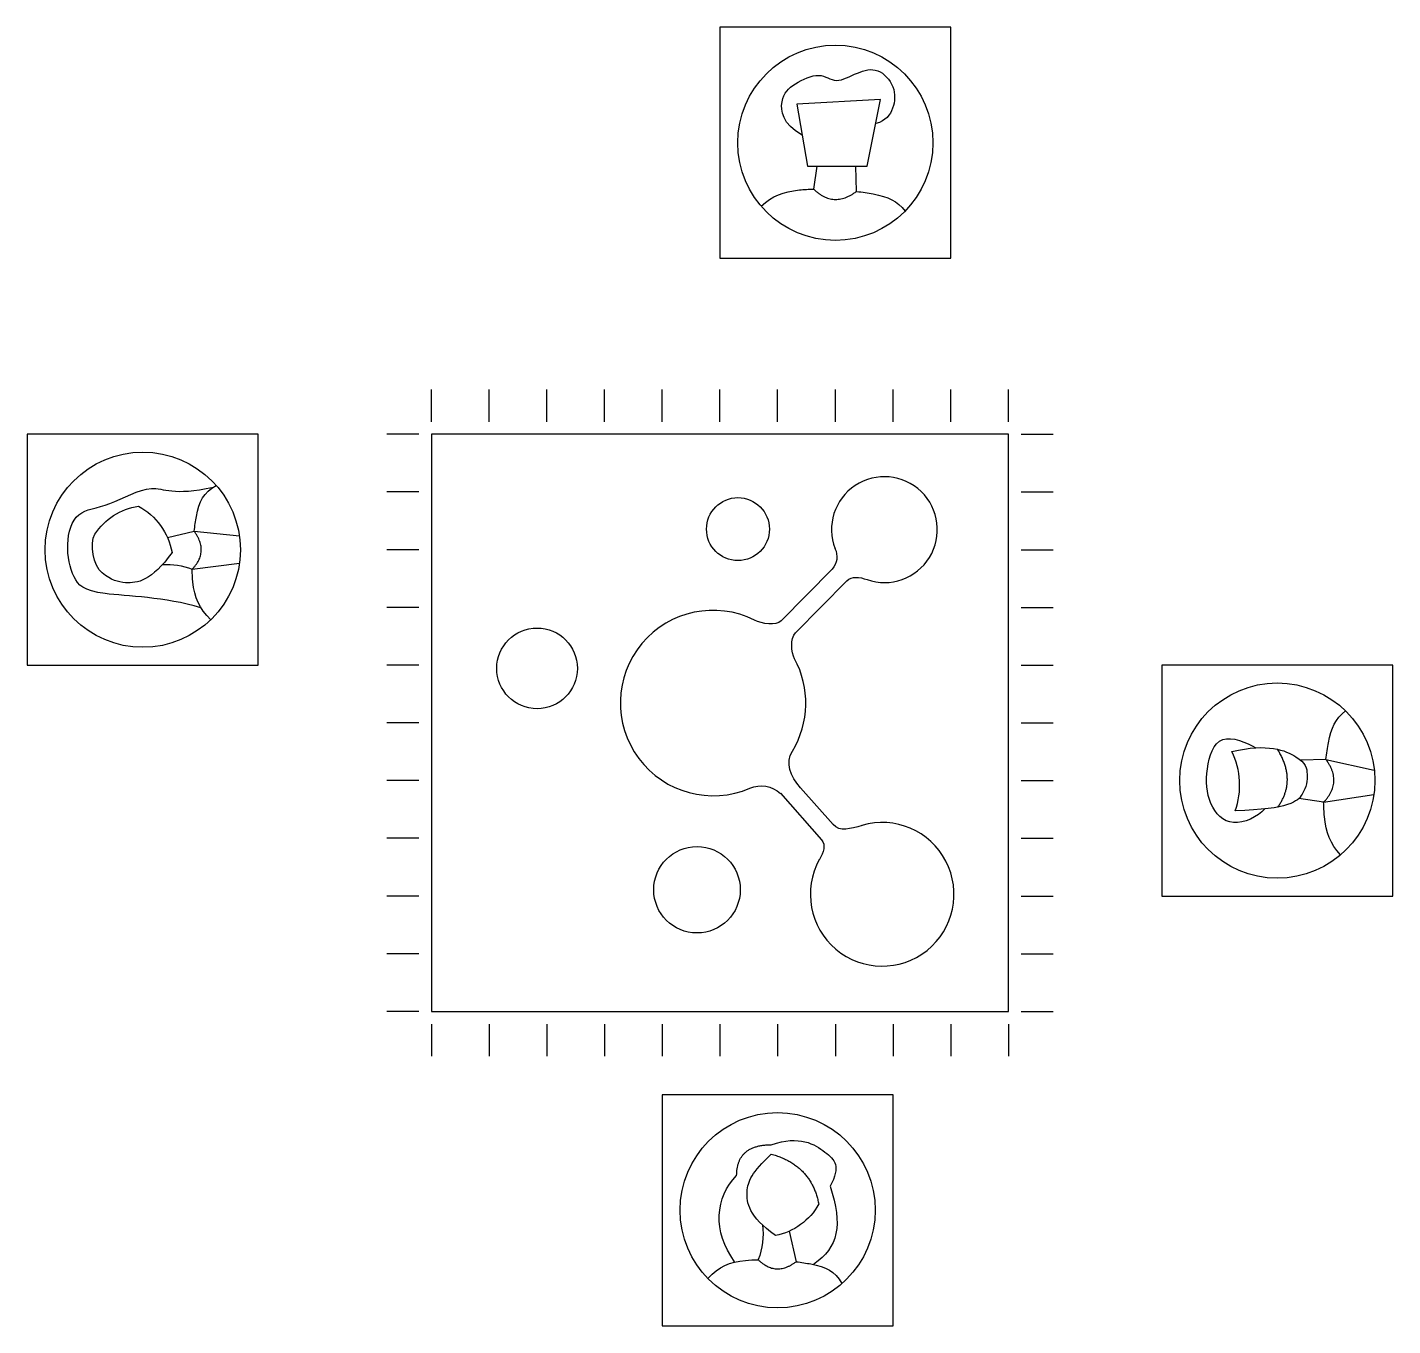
# Model space of a CAD drawing. Header units: centimetres. Extents: x 500 to 736, y 319 to 544.
import ezdxf

# ---------------------------------------------------------------- set-up
doc = ezdxf.new("R2010")
doc.units = ezdxf.units.CM
for name, color, linetype, true_color in [('Center-chip-color1', 132, 'Continuous', 0x00c8c5), ('Center-chip-color1-back', 132, 'Continuous', 0x00c8c5), ('Center-chip-pattern', 132, 'Continuous', 0x00c8c5), ('Center-chip-side-texture', 123, 'Continuous', 0x3fbfbf), ('Center-chip-side-texture-back', 123, 'Continuous', 0x3fbfbf), ('Satellite-chip-color2', 192, 'Continuous', 0x7d26cd), ('Satellite-chip-color2-back', 192, 'Continuous', 0x7d26cd), ('Satellite-chip-color2-pattern', 192, 'Continuous', 0x7d26cd), ('Satellite-chip-color3', 5, 'Continuous', 0x0000ff), ('Satellite-chip-color3-back', 5, 'Continuous', 0x0000ff), ('Satellite-chip-color3-pattern', 5, 'Continuous', 0x0000ff), ('Satellite-chip-color4', 96, 'Continuous', 0x007f00), ('Satellite-chip-color4-back', 96, 'Continuous', 0x007f00), ('Satellite-chip-color4-pattern', 96, 'Continuous', 0x007f00), ('Trace-start-lines', 121, 'Continuous', 0x8de4e2), ('Trace-start-lines-back', 121, 'Continuous', 0x8de4e2)]:
    doc.layers.add(name, color=color, linetype=linetype, true_color=true_color)

msp = doc.modelspace()

# ---------------------------------------------------------------- linework, layer by layer
at = {"layer": 'Center-chip-color1'}
for p, q in [((569.89, 473.17, 20), (569.89, 373.17, 20)), ((669.89, 473.17, 20), (569.89, 473.17, 20)), ((669.89, 373.17, 20), (669.89, 473.17, 20)), ((669.89, 373.17), (669.89, 473.17)), ((669.89, 473.17, 1), (669.89, 473.17, 19)), ((569.89, 373.17, 20), (669.89, 373.17, 20)), ((569.89, 373.17), (669.89, 373.17)), ((569.89, 373.17, 1), (569.89, 373.17, 19)), ((669.89, 373.17, 1), (669.89, 373.17, 19))]:
    msp.add_line(p, q, dxfattribs=at)
at = {"layer": 'Center-chip-color1-back'}
for p, q in [((669.89, 473.17), (569.89, 473.17)), ((569.89, 473.17), (569.89, 373.17)), ((569.89, 473.17, 1), (569.89, 473.17, 19))]:
    msp.add_line(p, q, dxfattribs=at)
at = {"layer": 'Center-chip-pattern'}
for p, q in [((639.34, 449.8, 20), (630.52, 440.87, 20)), ((633, 438.77, 20), (641.89, 447.77, 20)), ((639.5, 405.54, 20), (633.85, 411.93, 20)), ((630.36, 410.97, 20), (637.48, 402.92, 20))]:
    msp.add_line(p, q, dxfattribs=at)
for centre, radius in [((623.02, 456.74, 20), 5.45), ((588.22, 432.61, 20), 6.99), ((615.92, 394.26, 20), 7.49)]:
    msp.add_circle(centre, radius, dxfattribs=at)
for centre, radius, start, end in [((648.39, 456.65, 20), 9.17, 250.8252, 201.0963), ((618.71, 426.61, 20), 16.06, 63.4902, 293.3207), ((618.71, 426.61, 20), 16.06, 328.7872, 28.5031), ((648, 393.47, 20), 12.44, 151.0465, 106.3172)]:
    msp.add_arc(centre, radius, start, end, dxfattribs=at)
at = {"layer": 'Center-chip-pattern', "extrusion": (0, 0, -1)}
for centre, radius, start, end in [((-636.92, 451.95, -20), 3.23, 154.2507, 221.6952), ((-627.03, 407.34, -20), 4.92, 66.4544, 132.5785)]:
    msp.add_arc(centre, radius, start, end, dxfattribs=at)
at = {"layer": 'Center-chip-pattern'}
for points in [[(641.89, 447.77, 20), (642.74, 448.63, 20), (644.07, 448.45, 20), (645.38, 447.99, 20)], [(630.52, 440.87, 20), (629.62, 439.96, 20), (627.19, 440.32, 20), (625.88, 440.98, 20)], [(632.82, 434.27, 20), (632.23, 435.36, 20), (632.04, 437.79, 20), (633, 438.77, 20)], [(633.85, 411.93, 20), (632.07, 413.94, 20), (631.24, 416.3, 20), (632.44, 418.28, 20)], [(644.51, 405.4, 20), (642.52, 404.82, 20), (640.62, 404.26, 20), (639.5, 405.54, 20)], [(637.48, 402.92, 20), (638.3, 401.99, 20), (637.83, 400.76, 20), (637.12, 399.48, 20)]]:
    msp.add_open_spline(points, degree=3, dxfattribs=at)
at = {"layer": 'Center-chip-side-texture'}
for p, q in [((669.89, 463.17, 1), (669.89, 463.17, 19)), ((669.89, 453.17, 1), (669.89, 453.17, 19)), ((669.89, 443.17, 1), (669.89, 443.17, 19)), ((669.89, 433.17, 1), (669.89, 433.17, 19)), ((669.89, 423.17, 1), (669.89, 423.17, 19)), ((669.89, 413.17, 1), (669.89, 413.17, 19)), ((669.89, 403.17, 1), (669.89, 403.17, 19)), ((669.89, 393.17, 1), (669.89, 393.17, 19)), ((669.89, 383.17, 1), (669.89, 383.17, 19)), ((579.89, 373.17, 1), (579.89, 373.17, 19)), ((589.89, 373.17, 1), (589.89, 373.17, 19)), ((599.89, 373.17, 1), (599.89, 373.17, 19)), ((609.89, 373.17, 1), (609.89, 373.17, 19)), ((619.89, 373.17, 1), (619.89, 373.17, 19)), ((629.89, 373.17, 1), (629.89, 373.17, 19)), ((639.89, 373.17, 1), (639.89, 373.17, 19)), ((649.89, 373.17, 1), (649.89, 373.17, 19)), ((659.89, 373.17, 1), (659.89, 373.17, 19))]:
    msp.add_line(p, q, dxfattribs=at)
at = {"layer": 'Center-chip-side-texture-back'}
for p, q in [((579.89, 473.17, 1), (579.89, 473.17, 19)), ((589.89, 473.17, 1), (589.89, 473.17, 19)), ((599.89, 473.17, 1), (599.89, 473.17, 19)), ((609.89, 473.17, 1), (609.89, 473.17, 19)), ((619.89, 473.17, 1), (619.89, 473.17, 19)), ((629.89, 473.17, 1), (629.89, 473.17, 19)), ((639.89, 473.17, 1), (639.89, 473.17, 19)), ((649.89, 473.17, 1), (649.89, 473.17, 19)), ((659.89, 473.17, 1), (659.89, 473.17, 19)), ((569.89, 463.17, 1), (569.89, 463.17, 19)), ((569.89, 453.17, 1), (569.89, 453.17, 19)), ((569.89, 443.17, 1), (569.89, 443.17, 19)), ((569.89, 433.17, 1), (569.89, 433.17, 19)), ((569.89, 423.17, 1), (569.89, 423.17, 19)), ((569.89, 413.17, 1), (569.89, 413.17, 19)), ((569.89, 403.17, 1), (569.89, 403.17, 19)), ((569.89, 393.17, 1), (569.89, 393.17, 19)), ((569.89, 383.17, 1), (569.89, 383.17, 19))]:
    msp.add_line(p, q, dxfattribs=at)
at = {"layer": 'Satellite-chip-color2'}
for p, q in [((609.89, 358.74, 5), (609.89, 318.74, 5)), ((649.89, 358.74, 5), (609.89, 358.74, 5)), ((649.89, 358.74), (649.89, 358.74, 5)), ((649.89, 318.74), (649.89, 358.74)), ((649.89, 318.74, 5), (649.89, 358.74, 5)), ((609.89, 318.74), (609.89, 318.74, 5)), ((609.89, 318.74), (649.89, 318.74)), ((609.89, 318.74, 5), (649.89, 318.74, 5)), ((649.89, 318.74), (649.89, 318.74, 5))]:
    msp.add_line(p, q, dxfattribs=at)
at = {"layer": 'Satellite-chip-color2-back'}
for p, q in [((609.89, 358.74), (609.89, 358.74, 5)), ((609.89, 358.74), (609.89, 318.74)), ((649.89, 358.74), (609.89, 358.74))]:
    msp.add_line(p, q, dxfattribs=at)
at = {"layer": 'Satellite-chip-color2-pattern'}
msp.add_line((631.87, 335.11, 5), (633.08, 329.82, 5), dxfattribs=at)
msp.add_circle((629.89, 338.74, 5), 16.91, dxfattribs=at)
at = {"layer": 'Satellite-chip-color2-pattern', "extrusion": (0, 0, -1)}
for centre, radius, start, end in [((-627.6, 344.91, -5), 10.7, 208.3742, 259.7622), ((-615.14, 334.63, -5), 12.22, 172.5953, 201.3659)]:
    msp.add_arc(centre, radius, start, end, dxfattribs=at)
at = {"layer": 'Satellite-chip-color2-pattern'}
for points, degree in [([(628.79, 350.08, 5), (633.73, 351.79, 5), (638.89, 348.57, 5), (640.86, 346.38, 5), (638.97, 342.89, 5)], 3), ([(622.79, 344.74, 5), (622.79, 350.08, 5), (628.79, 350.08, 5)], 2), ([(629.5, 334.38, 5), (624.88, 337.69, 5), (624.07, 342.36, 5), (625.41, 345.25, 5), (628.79, 348.47, 5)], 3), ([(628.79, 348.47, 5), (635.75, 346.53, 5), (637.01, 339.82, 5)], 2), ([(622.42, 329.83, 5), (618.63, 335.04, 5), (619.04, 341.05, 5), (622.79, 344.74, 5)], 3), ([(638.97, 342.89, 5), (641.19, 336.22, 5), (640.41, 332.26, 5), (636.14, 329.41, 5)], 3), ([(626.52, 330.17, 5), (629.58, 327.19, 5), (633.08, 329.82, 5)], 2)]:
    msp.add_open_spline(points, degree=degree, dxfattribs=at)
for points, knots in [([(617.77, 326.94, 5), (619.8, 329, 5), (621.93, 329.95, 5), (625.75, 330.16, 5), (626.52, 330.17, 5)], [1.834839, 1.834839, 1.834839, 1.834839, 12.043074, 14.488432, 14.488432, 14.488432, 14.488432]), ([(633.08, 329.82, 5), (634.01, 329.71, 5), (637.91, 329.12, 5), (639.74, 328.23, 5), (641.04, 326.03, 5)], [21.137123, 21.137123, 21.137123, 21.137123, 24.086149, 34.34082, 34.34082, 34.34082, 34.34082])]:
    msp.add_open_spline(points, degree=3, knots=knots, dxfattribs=at)
at = {"layer": 'Satellite-chip-color3'}
for p, q in [((736.46, 433.17, 5), (696.46, 433.17, 5)), ((696.46, 433.17, 5), (696.46, 393.17, 5)), ((736.46, 393.17, 5), (736.46, 433.17, 5)), ((736.46, 393.17), (736.46, 433.17)), ((736.46, 433.17), (736.46, 433.17, 5)), ((696.46, 393.17, 5), (736.46, 393.17, 5)), ((696.46, 393.17), (736.46, 393.17)), ((696.46, 393.17), (696.46, 393.17, 5)), ((736.46, 393.17), (736.46, 393.17, 5))]:
    msp.add_line(p, q, dxfattribs=at)
at = {"layer": 'Satellite-chip-color3-back'}
for p, q in [((736.46, 433.17), (696.46, 433.17)), ((696.46, 433.17), (696.46, 393.17)), ((696.46, 433.17), (696.46, 433.17, 5))]:
    msp.add_line(p, q, dxfattribs=at)
at = {"layer": 'Satellite-chip-color3-pattern'}
for p, q in [((724.88, 416.83, 5), (720.52, 416.69, 5)), ((724.88, 416.83, 5), (733.27, 414.96, 5)), ((724.49, 409.43, 5), (720.22, 410.09, 5)), ((724.49, 409.43, 5), (733.19, 410.75, 5))]:
    msp.add_line(p, q, dxfattribs=at)
msp.add_circle((716.46, 413.17, 5), 16.91, dxfattribs=at)
msp.add_arc((696.58, 412.36, 5), 13.36, 340.6611, 25.9103, dxfattribs=at)
for points, knots in [([(724.88, 416.83, 5), (725.01, 417.88, 5), (725.61, 421.84, 5), (726.49, 423.91, 5), (728.3, 425.24, 5)], [21.137123, 21.137123, 21.137123, 21.137123, 24.086149, 33.029685, 33.029685, 33.029685, 33.029685]), ([(727.43, 400.3, 5), (725.63, 402.28, 5), (724.72, 404.63, 5), (724.51, 408.56, 5), (724.49, 409.43, 5)], [2.951074, 2.951074, 2.951074, 2.951074, 12.043074, 14.488432, 14.488432, 14.488432, 14.488432])]:
    msp.add_open_spline(points, degree=3, knots=knots, dxfattribs=at)
for points, degree in [([(714.32, 408.26, 5), (713.02, 406.89, 5), (708.4, 404.6, 5), (704.36, 408.91, 5), (703.91, 415.13, 5), (706.09, 421.98, 5), (711.17, 419.75, 5), (712.73, 418.85, 5)], 3), ([(708.6, 418.19, 5), (714.71, 419.71, 5), (721.21, 417.1, 5), (721.79, 414.41, 5), (721.4, 410.87, 5), (718.61, 408.23, 5), (709.19, 407.93, 5)], 3), ([(716.55, 408.59, 5), (719.88, 413.19, 5), (716.5, 418.6, 5)], 2), ([(724.49, 409.43, 5), (727.85, 412.88, 5), (724.88, 416.83, 5)], 2)]:
    msp.add_open_spline(points, degree=degree, dxfattribs=at)
at = {"layer": 'Satellite-chip-color4'}
for p, q in [((659.89, 543.67, 5), (619.89, 543.67, 5)), ((619.89, 543.67, 5), (619.89, 503.67, 5)), ((659.89, 503.67), (659.89, 543.67)), ((659.89, 503.67, 5), (659.89, 543.67, 5)), ((659.89, 543.67), (659.89, 543.67, 5)), ((619.89, 503.67), (659.89, 503.67)), ((619.89, 503.67, 5), (659.89, 503.67, 5)), ((619.89, 503.67), (619.89, 503.67, 5)), ((659.89, 503.67), (659.89, 503.67, 5)), ((499.89, 473.17, 5), (499.89, 433.17, 5)), ((539.89, 473.17, 5), (499.89, 473.17, 5)), ((539.89, 473.17), (539.89, 473.17, 5)), ((539.89, 433.17, 5), (539.89, 473.17, 5)), ((539.89, 433.17), (539.89, 473.17)), ((499.89, 433.17), (499.89, 433.17, 5)), ((499.89, 433.17, 5), (539.89, 433.17, 5)), ((499.89, 433.17), (539.89, 433.17)), ((539.89, 433.17), (539.89, 433.17, 5))]:
    msp.add_line(p, q, dxfattribs=at)
at = {"layer": 'Satellite-chip-color4-back'}
for p, q in [((659.89, 543.67), (619.89, 543.67)), ((619.89, 543.67), (619.89, 503.67)), ((619.89, 543.67), (619.89, 543.67, 5)), ((499.89, 473.17), (499.89, 473.17, 5)), ((499.89, 473.17), (499.89, 433.17)), ((539.89, 473.17), (499.89, 473.17))]:
    msp.add_line(p, q, dxfattribs=at)
at = {"layer": 'Satellite-chip-color4-pattern'}
for p, q in [((647.74, 531.17, 5), (633.22, 530.37, 5)), ((633.22, 530.37, 5), (635.06, 519.61, 5)), ((645.43, 519.61, 5), (647.74, 531.17, 5)), ((635.06, 519.61, 5), (645.43, 519.61, 5)), ((636.15, 515.64, 5), (636.76, 519.61, 5)), ((643.55, 515.24, 5), (643.41, 519.61, 5)), ((524.16, 455.29, 5), (528.8, 456.36, 5)), ((528.8, 456.36, 5), (536.63, 455.56, 5)), ((528.46, 449.8, 5), (536.64, 450.83, 5))]:
    msp.add_line(p, q, dxfattribs=at)
for centre in [(639.89, 523.67, 5), (519.89, 453.17, 5)]:
    msp.add_circle(centre, 16.91, dxfattribs=at)
at = {"layer": 'Satellite-chip-color4-pattern', "extrusion": (0, 0, -1)}
for centre, radius, start, end in [((-520.76, 449.95, -5), 10.89, 32.774, 81.483), ((-513.71, 450.65, -5), 11.44, 118.3742, 169.7622), ((-524.21, 439.32, -5), 11.31, 85.3913, 112.0495)]:
    msp.add_arc(centre, radius, start, end, dxfattribs=at)
at = {"layer": 'Satellite-chip-color4-pattern'}
for points, degree in [([(634.14, 524.99, 5), (630.68, 526.94, 5), (630.09, 531.5, 5), (632.61, 533.95, 5), (637.38, 536.1, 5), (639.85, 533.71, 5), (643.77, 535.96, 5), (647.29, 536.86, 5), (650.42, 533.47, 5), (650.13, 529.5, 5), (648.66, 527.47, 5), (646.91, 527.01, 5)], 3), ([(636.15, 515.64, 5), (639.6, 512.28, 5), (643.55, 515.24, 5)], 2), ([(529.98, 443.11, 5), (523.69, 445.01, 5), (510.53, 445.15, 5), (507.77, 447.91, 5), (506.34, 454.15, 5), (508.2, 460.2, 5), (513.76, 460.35, 5), (521.97, 465.33, 5), (525.13, 462.45, 5), (532.12, 464.02, 5)], 3), ([(512.87, 449.14, 5), (511.35, 450.34, 5), (510.59, 454.26, 5), (511.6, 455.84, 5)], 3), ([(528.46, 449.8, 5), (531.43, 452.86, 5), (528.8, 456.36, 5)], 2)]:
    msp.add_open_spline(points, degree=degree, dxfattribs=at)
for points, knots in [([(627.02, 512.7, 5), (629.01, 514.49, 5), (631.35, 515.41, 5), (635.28, 515.62, 5), (636.15, 515.64, 5)], [2.951074, 2.951074, 2.951074, 2.951074, 12.043074, 14.488432, 14.488432, 14.488432, 14.488432]), ([(643.55, 515.24, 5), (644.6, 515.12, 5), (648.56, 514.52, 5), (650.63, 513.64, 5), (651.96, 511.83, 5)], [21.137123, 21.137123, 21.137123, 21.137123, 24.086149, 33.029685, 33.029685, 33.029685, 33.029685]), ([(528.8, 456.36, 5), (528.91, 457.29, 5), (529.51, 461.19, 5), (530.4, 463.02, 5), (532.6, 464.32, 5)], [21.137123, 21.137123, 21.137123, 21.137123, 24.086149, 34.34082, 34.34082, 34.34082, 34.34082]), ([(524.97, 452.69, 5), (521.43, 447.75, 5), (517.29, 447.03, 5), (514.46, 447.89, 5), (512.87, 449.14, 5)], [0, 0, 0, 0, 10.577792, 17.530928, 17.530928, 17.530928, 17.530928]), ([(531.69, 441.05, 5), (529.63, 443.08, 5), (528.68, 445.21, 5), (528.47, 449.03, 5), (528.46, 449.8, 5)], [1.834839, 1.834839, 1.834839, 1.834839, 12.043074, 14.488432, 14.488432, 14.488432, 14.488432])]:
    msp.add_open_spline(points, degree=3, knots=knots, dxfattribs=at)
at = {"layer": 'Trace-start-lines'}
for p, q in [((669.89, 475.35), (669.89, 480.9)), ((672.07, 473.17), (677.62, 473.17)), ((672.07, 463.17), (677.62, 463.17)), ((672.07, 453.17), (677.62, 453.17)), ((672.07, 443.17), (677.62, 443.17)), ((672.07, 433.17), (677.62, 433.17)), ((672.07, 423.17), (677.62, 423.17)), ((672.07, 413.17), (677.62, 413.17)), ((672.07, 403.17), (677.62, 403.17)), ((672.07, 393.17), (677.62, 393.17)), ((672.07, 383.17), (677.62, 383.17)), ((567.71, 373.17), (562.16, 373.17)), ((672.07, 373.17), (677.62, 373.17)), ((569.89, 370.99), (569.89, 365.44)), ((579.89, 370.99), (579.89, 365.44)), ((589.89, 370.99), (589.89, 365.44)), ((599.89, 370.99), (599.89, 365.44)), ((609.89, 370.99), (609.89, 365.44)), ((619.89, 370.99), (619.89, 365.44)), ((629.89, 370.99), (629.89, 365.44)), ((639.89, 370.99), (639.89, 365.44)), ((649.89, 370.99), (649.89, 365.44)), ((659.89, 370.99), (659.89, 365.44)), ((669.89, 370.99), (669.89, 365.44))]:
    msp.add_line(p, q, dxfattribs=at)
at = {"layer": 'Trace-start-lines-back'}
for p, q in [((569.89, 475.35), (569.89, 480.9)), ((579.89, 475.35), (579.89, 480.9)), ((589.89, 475.35), (589.89, 480.9)), ((599.89, 475.35), (599.89, 480.9)), ((609.89, 475.35), (609.89, 480.9)), ((619.89, 475.35), (619.89, 480.9)), ((629.89, 475.35), (629.89, 480.9)), ((639.89, 475.35), (639.89, 480.9)), ((649.89, 475.35), (649.89, 480.9)), ((659.89, 475.35), (659.89, 480.9)), ((567.71, 473.17), (562.16, 473.17)), ((567.71, 463.17), (562.16, 463.17)), ((567.71, 453.17), (562.16, 453.17)), ((567.71, 443.17), (562.16, 443.17)), ((567.71, 433.17), (562.16, 433.17)), ((567.71, 423.17), (562.16, 423.17)), ((567.71, 413.17), (562.16, 413.17)), ((567.71, 403.17), (562.16, 403.17)), ((567.71, 393.17), (562.16, 393.17)), ((567.71, 383.17), (562.16, 383.17))]:
    msp.add_line(p, q, dxfattribs=at)

doc.saveas('drawing.dxf')
